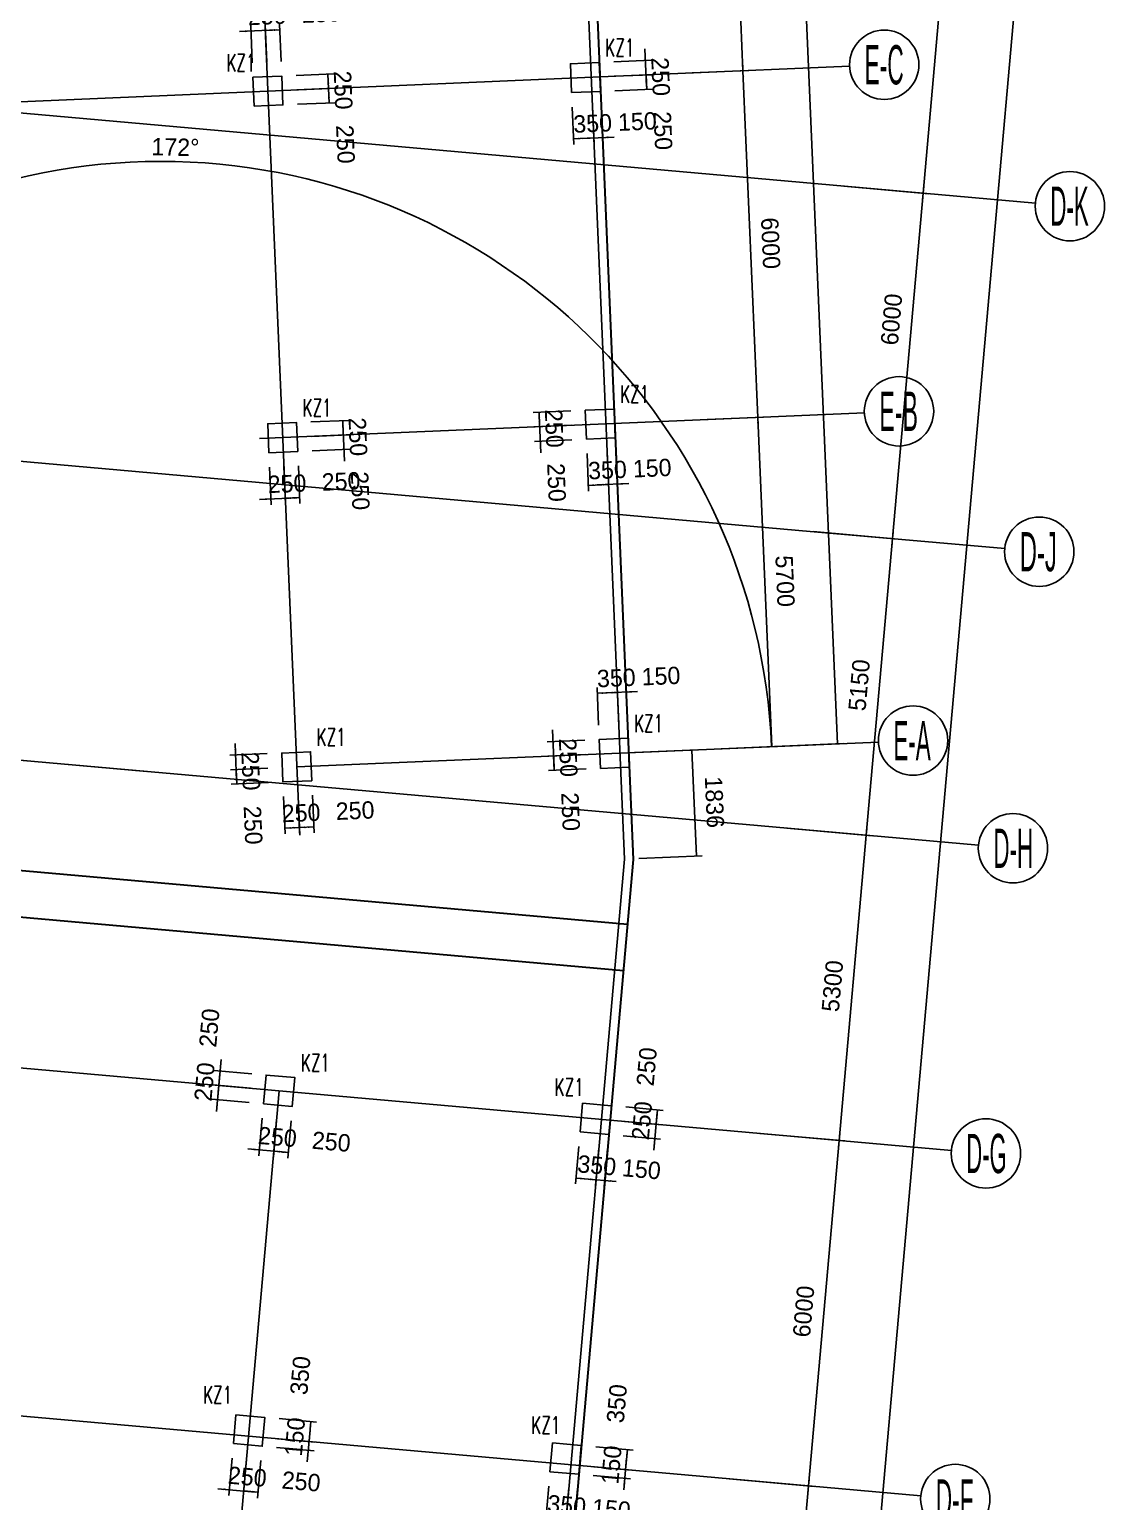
# Model space of a CAD drawing. Extents: x 19107 to 699106, y -67310 to 245688.
# Drawn here: x 652625 to 671233, y 71969 to 97433 of the extents above; entities that cross this region are included whole.
import ezdxf

# ---------------------------------------------------------------- set-up
doc = ezdxf.new("R2010")
doc.units = 0
doc.header["$LTSCALE"] = 100
doc.header["$MEASUREMENT"] = 0
for name, color, linetype in [('DIM', 3, 'Continuous'), ('DOTE', 253, 'Continuous'), ('L-AXIS', 3, 'Continuous')]:
    doc.layers.add(name, color=color, linetype=linetype)
doc.layers.add('Select Column Frame Position', color=7, linetype='Continuous', lineweight=0)
doc.styles.get("Standard").update_dxf_attribs({"font": 'standard'})
doc.styles.add('汉字', font='汉字')
doc.dimstyles.get("Standard").update_dxf_attribs({"dimtxt": 300, "dimasz": 100, "dimexe": 100, "dimexo": 250, "dimgap": 100, "dimtad": 0, "dimtoh": 1, "dimdec": 0, "dimdsep": 46, "dimcen": 0.09, "dimclrt": 7, "dimadec": 0, "dimazin": 0, "dimtfac": 1, "dimtdec": 4, "dimtofl": 0, "dimtmove": 0, "dimatfit": 3, "dimfxl": 1, "dimtolj": 1, "dimtzin": 0, "dimarcsym": 0})

# ---------------------------------------------------------------- blocks, each defined once
blk = doc.blocks.new('*D2978')
at = {"layer": 'L-AXIS', "color": 0, "linetype": 'ByBlock', "lineweight": -2}
for p, q in [((660161, 188896), (662275, 188986)), ((666609, 85077), (662175, 188982)), ((664596, 84991), (666709, 85081))]:
    blk.add_line(p, q, dxfattribs=at)
for points in [[(662175, 188982), (662196, 188883), (662162, 188881)], [(666609, 85077), (666589, 85176), (666622, 85177)]]:
    blk.add_solid(points, dxfattribs=at)
at = {"layer": 'L-AXIS', "color": 7, "linetype": 'Continuous', "lineweight": -2, "insert": (664010, 137770), "char_height": 300, "width": 1121.67, "attachment_point": 5, "rotation": 272.444, "style": '汉字'}
blk.add_mtext('104000', dxfattribs=at)
blk = doc.blocks.new('*D1981')
at = {"layer": 'L-AXIS', "color": 0, "linetype": 'ByBlock', "lineweight": -2}
for p, q in [((665266, 78337), (666739, 78207)), ((666110, 72239), (666640, 78215)), ((664736, 72361), (666209, 72230))]:
    blk.add_line(p, q, dxfattribs=at)
for points in [[(666640, 78215), (666647, 78114), (666614, 78117)], [(666110, 72239), (666102, 72340), (666135, 72337)]]:
    blk.add_solid(points, dxfattribs=at)
at = {"layer": 'L-AXIS', "color": 7, "linetype": 'Continuous', "lineweight": -2, "insert": (666026, 75258), "char_height": 300, "width": 770, "attachment_point": 5, "rotation": 84.9316, "style": '汉字'}
blk.add_mtext('6000', dxfattribs=at)
blk = doc.blocks.new('*D4970')
at = {"layer": 'L-AXIS', "color": 0, "linetype": 'ByBlock', "lineweight": -2}
for p, q in [((667205, 100201), (669967, 99956)), ((664726, 41993), (669868, 99965)), ((662063, 42229), (664825, 41984))]:
    blk.add_line(p, q, dxfattribs=at)
for points in [[(669868, 99965), (669875, 99864), (669842, 99867)], [(664726, 41993), (664718, 42094), (664751, 42091)]]:
    blk.add_solid(points, dxfattribs=at)
at = {"layer": 'L-AXIS', "color": 7, "linetype": 'Continuous', "lineweight": -2, "insert": (666948, 71010), "char_height": 300, "width": 993.33, "attachment_point": 5, "rotation": 84.9316, "style": '汉字'}
blk.add_mtext('58200', dxfattribs=at)
blk = doc.blocks.new('*D5299')
at = {"layer": 'L-AXIS', "color": 0, "linetype": 'ByBlock', "lineweight": -2}
for p, q in [((664736, 72361), (666209, 72230)), ((665633, 66860), (666110, 72239)), ((664259, 66982), (665732, 66851))]:
    blk.add_line(p, q, dxfattribs=at)
for points in [[(666110, 72239), (666117, 72138), (666084, 72141)], [(665633, 66860), (665625, 66961), (665658, 66958)]]:
    blk.add_solid(points, dxfattribs=at)
at = {"layer": 'L-AXIS', "color": 7, "linetype": 'Continuous', "lineweight": -2, "insert": (665523, 69580), "char_height": 300, "width": 785, "attachment_point": 5, "rotation": 84.9316, "style": '汉字'}
blk.add_mtext('5400', dxfattribs=at)
blk = doc.blocks.new('_AXISO')
blk.add_circle((0, 0), 0.5)
blk = doc.blocks.new('*D4563')
at = {"layer": 'L-AXIS', "color": 0, "linetype": 'ByBlock', "lineweight": -2}
for p, q in [((665734, 83617), (667208, 83486)), ((666640, 78215), (667108, 83495)), ((665266, 78337), (666739, 78207))]:
    blk.add_line(p, q, dxfattribs=at)
for points in [[(667108, 83495), (667116, 83394), (667083, 83397)], [(666640, 78215), (666632, 78316), (666665, 78314)]]:
    blk.add_solid(points, dxfattribs=at)
at = {"layer": 'L-AXIS', "color": 7, "linetype": 'Continuous', "lineweight": -2, "insert": (666525, 80886), "char_height": 300, "width": 780, "attachment_point": 5, "rotation": 84.9316, "style": '汉字'}
blk.add_mtext('5300', dxfattribs=at)
blk = doc.blocks.new('*D4457')
at = {"layer": 'L-AXIS', "color": 0, "linetype": 'ByBlock', "lineweight": -2}
blk.add_line((654656, 84599), (644273, 85520), dxfattribs=at)
blk.add_arc((654905, 84577), 10574, 2.444, 174.9316, dxfattribs=at)
for points in [[(644372, 85511), (644365, 85612), (644398, 85609)], [(665469, 85028), (665448, 85127), (665481, 85129)]]:
    blk.add_solid(points, dxfattribs=at)
at = {"layer": 'L-AXIS', "color": 7, "linetype": 'Continuous', "lineweight": -2, "insert": (655149, 95248), "char_height": 300, "width": 576.67, "attachment_point": 8, "rotation": 358.6878, "style": '汉字'}
blk.add_mtext('172%%D', dxfattribs=at)
blk = doc.blocks.new('*D2248')
at = {"layer": 'L-AXIS', "color": 0, "linetype": 'ByBlock', "lineweight": -2}
for p, q in [((664097, 96680), (665075, 96722)), ((665231, 90723), (664975, 96717)), ((664353, 90685), (665331, 90727))]:
    blk.add_line(p, q, dxfattribs=at)
for points in [[(664975, 96717), (664996, 96618), (664963, 96617)], [(665231, 90723), (665210, 90822), (665243, 90824)]]:
    blk.add_solid(points, dxfattribs=at)
at = {"layer": 'L-AXIS', "color": 7, "linetype": 'Continuous', "lineweight": -2, "insert": (665453, 93735), "char_height": 300, "width": 770, "attachment_point": 5, "rotation": 272.444, "style": '汉字'}
blk.add_mtext('6000', dxfattribs=at)
blk = doc.blocks.new('*D2568')
at = {"layer": 'L-AXIS', "color": 0, "linetype": 'ByBlock', "lineweight": -2}
for p, q in [((664353, 90685), (665331, 90727)), ((665474, 85028), (665231, 90723)), ((664596, 84991), (665574, 85032))]:
    blk.add_line(p, q, dxfattribs=at)
for points in [[(665231, 90723), (665252, 90624), (665218, 90622)], [(665474, 85028), (665453, 85127), (665486, 85129)]]:
    blk.add_solid(points, dxfattribs=at)
at = {"layer": 'L-AXIS', "color": 7, "linetype": 'Continuous', "lineweight": -2, "insert": (665702, 87890), "char_height": 300, "width": 780, "attachment_point": 5, "rotation": 272.444, "style": '汉字'}
blk.add_mtext('5700', dxfattribs=at)
blk = doc.blocks.new('*D3003')
at = {"layer": 'L-AXIS', "color": 0, "linetype": 'ByBlock', "lineweight": -2}
for p, q in [((663097, 84927), (664192, 84973)), ((664170, 83134), (664092, 84969)), ((663175, 83092), (664270, 83139))]:
    blk.add_line(p, q, dxfattribs=at)
for points in [[(664092, 84969), (664113, 84870), (664080, 84868)], [(664170, 83134), (664150, 83234), (664183, 83235)]]:
    blk.add_solid(points, dxfattribs=at)
at = {"layer": 'L-AXIS', "color": 7, "linetype": 'Continuous', "lineweight": -2, "insert": (664481, 84067), "char_height": 300, "width": 685, "attachment_point": 5, "rotation": 272.444, "style": '汉字'}
blk.add_mtext('1836', dxfattribs=at)
blk = doc.blocks.new('*D3227')
at = {"layer": 'L-AXIS', "color": 0, "linetype": 'ByBlock', "lineweight": -2}
for p, q in [((663756, 104673), (664734, 104714)), ((664975, 96717), (664634, 104710)), ((664097, 96680), (665075, 96722))]:
    blk.add_line(p, q, dxfattribs=at)
for points in [[(664634, 104710), (664655, 104611), (664621, 104610)], [(664975, 96717), (664954, 96817), (664987, 96818)]]:
    blk.add_solid(points, dxfattribs=at)
at = {"layer": 'L-AXIS', "color": 7, "linetype": 'Continuous', "lineweight": -2, "insert": (665154, 100729), "char_height": 300, "width": 780, "attachment_point": 5, "rotation": 272.444, "style": '汉字'}
blk.add_mtext('8000', dxfattribs=at)
blk = doc.blocks.new('*D939')
at = {"layer": 'L-AXIS', "color": 0, "linetype": 'ByBlock', "lineweight": -2}
for p, q in [((666719, 94723), (668193, 94592)), ((667563, 88625), (668093, 94601)), ((666189, 88746), (667663, 88616))]:
    blk.add_line(p, q, dxfattribs=at)
for points in [[(668093, 94601), (668101, 94500), (668068, 94503)], [(667563, 88625), (667555, 88726), (667588, 88723)]]:
    blk.add_solid(points, dxfattribs=at)
at = {"layer": 'L-AXIS', "color": 7, "linetype": 'Continuous', "lineweight": -2, "insert": (667547, 92418), "char_height": 300, "width": 770, "attachment_point": 5, "rotation": 84.9316, "style": '汉字'}
blk.add_mtext('6000', dxfattribs=at)
blk = doc.blocks.new('*D1274')
at = {"layer": 'L-AXIS', "color": 0, "linetype": 'ByBlock', "lineweight": -2}
for p, q in [((666189, 88746), (667663, 88616)), ((667108, 83495), (667563, 88625)), ((665734, 83617), (667208, 83486))]:
    blk.add_line(p, q, dxfattribs=at)
for points in [[(667563, 88625), (667571, 88523), (667538, 88526)], [(667108, 83495), (667100, 83596), (667133, 83593)]]:
    blk.add_solid(points, dxfattribs=at)
at = {"layer": 'L-AXIS', "color": 7, "linetype": 'Continuous', "lineweight": -2, "insert": (666987, 86091), "char_height": 300, "width": 775, "attachment_point": 5, "rotation": 84.9316, "style": '汉字'}
blk.add_mtext('5150', dxfattribs=at)
blk = doc.blocks.new('*D1600')
at = {"layer": 'L-AXIS', "color": 0, "linetype": 'ByBlock', "lineweight": -2}
for p, q in [((667205, 100201), (668678, 100071)), ((668093, 94601), (668579, 100080)), ((666719, 94723), (668193, 94592))]:
    blk.add_line(p, q, dxfattribs=at)
for points in [[(668579, 100080), (668587, 99979), (668553, 99981)], [(668093, 94601), (668085, 94702), (668118, 94699)]]:
    blk.add_solid(points, dxfattribs=at)
at = {"layer": 'L-AXIS', "color": 7, "linetype": 'Continuous', "lineweight": -2, "insert": (668040, 98027), "char_height": 300, "width": 780, "attachment_point": 5, "rotation": 84.9316, "style": '汉字'}
blk.add_mtext('5500', dxfattribs=at)
blk = doc.blocks.new('*D1334')
at = {"layer": 'DIM', "color": 0, "linetype": 'ByBlock', "lineweight": -2}
for p, q in [((661679, 85317), (661707, 84667)), ((662237, 85140), (661588, 85112)), ((662248, 84890), (661598, 84863))]:
    blk.add_line(p, q, dxfattribs=at)
for points in [[(661688, 85117), (661667, 85216), (661700, 85217)], [(661698, 84867), (661719, 84768), (661686, 84766)]]:
    blk.add_solid(points, dxfattribs=at)
at = {"layer": 'DIM', "color": 7, "linetype": 'Continuous', "lineweight": -2, "insert": (661950, 84837), "char_height": 300, "width": 566.67, "attachment_point": 5, "rotation": 272.444, "style": '汉字'}
blk.add_mtext('250', dxfattribs=at)
blk = doc.blocks.new('*D4343')
at = {"layer": 'DIM', "color": 0, "linetype": 'ByBlock', "lineweight": -2}
for p, q in [((662248, 84890), (661598, 84863)), ((661698, 84867), (661709, 84617)), ((662259, 84641), (661609, 84613))]:
    blk.add_line(p, q, dxfattribs=at)
for points in [[(661698, 84867), (661719, 84768), (661686, 84766)], [(661709, 84617), (661688, 84716), (661721, 84718)]]:
    blk.add_solid(points, dxfattribs=at)
at = {"layer": 'DIM', "color": 7, "linetype": 'Continuous', "lineweight": -2, "insert": (661990, 83902), "char_height": 300, "width": 566.67, "attachment_point": 5, "rotation": 272.444, "style": '汉字'}
blk.add_mtext('250', dxfattribs=at)
blk = doc.blocks.new('*D4664')
at = {"layer": 'DIM', "color": 0, "linetype": 'ByBlock', "lineweight": -2}
for p, q in [((662476, 85401), (662449, 86050)), ((662453, 85950), (662803, 85965)), ((662826, 85416), (662798, 86065))]:
    blk.add_line(p, q, dxfattribs=at)
for points in [[(662453, 85950), (662552, 85971), (662553, 85938)], [(662803, 85965), (662703, 85944), (662702, 85977)]]:
    blk.add_solid(points, dxfattribs=at)
at = {"layer": 'DIM', "color": 7, "linetype": 'Continuous', "lineweight": -2, "insert": (662782, 86214), "char_height": 300, "width": 566.67, "attachment_point": 5, "rotation": 2.444, "style": '汉字'}
blk.add_mtext('350', dxfattribs=at)
blk = doc.blocks.new('*D5023')
at = {"layer": 'DIM', "color": 0, "linetype": 'ByBlock', "lineweight": -2}
for p, q in [((662976, 85422), (662948, 86071)), ((662603, 85957), (663152, 85980)), ((662826, 85416), (662798, 86065))]:
    blk.add_line(p, q, dxfattribs=at)
for points in [[(662803, 85965), (662703, 85944), (662702, 85977)], [(662952, 85971), (663052, 85992), (663053, 85959)]]:
    blk.add_solid(points, dxfattribs=at)
at = {"layer": 'DIM', "color": 7, "linetype": 'Continuous', "lineweight": -2, "insert": (663556, 86247), "char_height": 300, "width": 476.67, "attachment_point": 5, "rotation": 2.444, "style": '汉字'}
blk.add_mtext('150', dxfattribs=at)
blk = doc.blocks.new('*D42')
at = {"layer": 'DIM', "color": 0, "linetype": 'ByBlock', "lineweight": -2}
for p, q in [((656184, 85082), (656212, 84433)), ((656742, 84906), (656093, 84878)), ((656753, 84656), (656103, 84628))]:
    blk.add_line(p, q, dxfattribs=at)
for points in [[(656193, 84882), (656172, 84981), (656205, 84983)], [(656203, 84632), (656224, 84533), (656191, 84532)]]:
    blk.add_solid(points, dxfattribs=at)
at = {"layer": 'DIM', "color": 7, "linetype": 'Continuous', "lineweight": -2, "insert": (656455, 84603), "char_height": 300, "width": 566.67, "attachment_point": 5, "rotation": 272.444, "style": '汉字'}
blk.add_mtext('250', dxfattribs=at)
blk = doc.blocks.new('*D3047')
at = {"layer": 'DIM', "color": 0, "linetype": 'ByBlock', "lineweight": -2}
for p, q in [((656753, 84656), (656103, 84628)), ((656203, 84632), (656214, 84383)), ((656764, 84406), (656114, 84378))]:
    blk.add_line(p, q, dxfattribs=at)
for points in [[(656203, 84632), (656224, 84533), (656191, 84532)], [(656214, 84383), (656193, 84482), (656226, 84483)]]:
    blk.add_solid(points, dxfattribs=at)
at = {"layer": 'DIM', "color": 7, "linetype": 'Continuous', "lineweight": -2, "insert": (656495, 83668), "char_height": 300, "width": 566.67, "attachment_point": 5, "rotation": 272.444, "style": '汉字'}
blk.add_mtext('250', dxfattribs=at)
blk = doc.blocks.new('*D3360')
at = {"layer": 'DIM', "color": 0, "linetype": 'ByBlock', "lineweight": -2}
for p, q in [((657024, 84167), (657052, 83518)), ((657274, 84178), (657301, 83528)), ((657047, 83617), (657297, 83628))]:
    blk.add_line(p, q, dxfattribs=at)
for points in [[(657047, 83617), (657147, 83638), (657148, 83605)], [(657297, 83628), (657198, 83607), (657197, 83641)]]:
    blk.add_solid(points, dxfattribs=at)
at = {"layer": 'DIM', "color": 7, "linetype": 'Continuous', "lineweight": -2, "insert": (657327, 83880), "char_height": 300, "width": 566.67, "attachment_point": 5, "rotation": 2.444, "style": '汉字'}
blk.add_mtext('250', dxfattribs=at)
blk = doc.blocks.new('*D3729')
at = {"layer": 'DIM', "color": 0, "linetype": 'ByBlock', "lineweight": -2}
for p, q in [((657274, 84178), (657301, 83528)), ((657524, 84188), (657551, 83539)), ((657297, 83628), (657547, 83639))]:
    blk.add_line(p, q, dxfattribs=at)
for points in [[(657297, 83628), (657396, 83649), (657398, 83616)], [(657547, 83639), (657448, 83618), (657446, 83651)]]:
    blk.add_solid(points, dxfattribs=at)
at = {"layer": 'DIM', "color": 7, "linetype": 'Continuous', "lineweight": -2, "insert": (658262, 83920), "char_height": 300, "width": 566.67, "attachment_point": 5, "rotation": 2.444, "style": '汉字'}
blk.add_mtext('250', dxfattribs=at)
blk = doc.blocks.new('*D4055')
at = {"layer": 'DIM', "color": 0, "linetype": 'ByBlock', "lineweight": -2}
for p, q in [((655942, 79616), (655885, 78968)), ((656472, 79368), (655825, 79426)), ((656450, 79119), (655803, 79177))]:
    blk.add_line(p, q, dxfattribs=at)
for points in [[(655925, 79417), (655917, 79518), (655950, 79515)], [(655902, 79168), (655910, 79067), (655877, 79070)]]:
    blk.add_solid(points, dxfattribs=at)
at = {"layer": 'DIM', "color": 7, "linetype": 'Continuous', "lineweight": -2, "insert": (655740, 80162), "char_height": 300, "width": 566.67, "attachment_point": 5, "rotation": 84.9316, "style": '汉字'}
blk.add_mtext('250', dxfattribs=at)
blk = doc.blocks.new('*D1783')
at = {"layer": 'DIM', "color": 0, "linetype": 'ByBlock', "lineweight": -2}
for p, q in [((655920, 79367), (655863, 78719)), ((656450, 79119), (655803, 79177)), ((656428, 78870), (655781, 78928))]:
    blk.add_line(p, q, dxfattribs=at)
for points in [[(655902, 79168), (655895, 79269), (655928, 79266)], [(655880, 78919), (655888, 78818), (655855, 78821)]]:
    blk.add_solid(points, dxfattribs=at)
at = {"layer": 'DIM', "color": 7, "linetype": 'Continuous', "lineweight": -2, "insert": (655657, 79230), "char_height": 300, "width": 566.67, "attachment_point": 5, "rotation": 84.9316, "style": '汉字'}
blk.add_mtext('250', dxfattribs=at)
blk = doc.blocks.new('*D2101')
at = {"layer": 'DIM', "color": 0, "linetype": 'ByBlock', "lineweight": -2}
for p, q in [((656655, 78599), (656598, 77952)), ((656904, 78577), (656847, 77929)), ((656407, 78069), (657055, 78011))]:
    blk.add_line(p, q, dxfattribs=at)
for points in [[(656607, 78051), (656505, 78043), (656508, 78077)], [(656856, 78029), (656957, 78037), (656954, 78004)]]:
    blk.add_solid(points, dxfattribs=at)
at = {"layer": 'DIM', "color": 7, "linetype": 'Continuous', "lineweight": -2, "insert": (656918, 78275), "char_height": 300, "width": 566.67, "attachment_point": 5, "rotation": 354.9316, "style": '汉字'}
blk.add_mtext('250', dxfattribs=at)
blk = doc.blocks.new('*D2125')
at = {"layer": 'DIM', "color": 0, "linetype": 'ByBlock', "lineweight": -2}
for p, q in [((656904, 78577), (656847, 77929)), ((657153, 78555), (657096, 77907)), ((656856, 78029), (657105, 78007))]:
    blk.add_line(p, q, dxfattribs=at)
for points in [[(656856, 78029), (656957, 78037), (656954, 78004)], [(657105, 78007), (657004, 77999), (657006, 78032)]]:
    blk.add_solid(points, dxfattribs=at)
at = {"layer": 'DIM', "color": 7, "linetype": 'Continuous', "lineweight": -2, "insert": (657850, 78192), "char_height": 300, "width": 566.67, "attachment_point": 5, "rotation": 354.9316, "style": '汉字'}
blk.add_mtext('250', dxfattribs=at)
blk = doc.blocks.new('*D3391')
at = {"layer": 'DIM', "color": 0, "linetype": 'ByBlock', "lineweight": -2}
for p, q in [((662020, 96091), (662048, 95441)), ((662370, 96106), (662397, 95456)), ((662044, 95541), (662393, 95556))]:
    blk.add_line(p, q, dxfattribs=at)
for points in [[(662044, 95541), (662143, 95562), (662144, 95529)], [(662393, 95556), (662294, 95535), (662293, 95569)]]:
    blk.add_solid(points, dxfattribs=at)
at = {"layer": 'DIM', "color": 7, "linetype": 'Continuous', "lineweight": -2, "insert": (662373, 95806), "char_height": 300, "width": 566.67, "attachment_point": 5, "rotation": 2.444, "style": '汉字'}
blk.add_mtext('350', dxfattribs=at)
blk = doc.blocks.new('*D3717')
at = {"layer": 'DIM', "color": 0, "linetype": 'ByBlock', "lineweight": -2}
for p, q in [((662370, 96106), (662397, 95456)), ((662520, 96112), (662547, 95463)), ((662193, 95548), (662743, 95571))]:
    blk.add_line(p, q, dxfattribs=at)
for points in [[(662393, 95556), (662294, 95535), (662293, 95569)], [(662543, 95563), (662642, 95584), (662644, 95550)]]:
    blk.add_solid(points, dxfattribs=at)
at = {"layer": 'DIM', "color": 7, "linetype": 'Continuous', "lineweight": -2, "insert": (663147, 95839), "char_height": 300, "width": 476.67, "attachment_point": 5, "rotation": 2.444, "style": '汉字'}
blk.add_mtext('150', dxfattribs=at)
blk = doc.blocks.new('*D4078')
at = {"layer": 'DIM', "color": 0, "linetype": 'ByBlock', "lineweight": -2}
for p, q in [((662748, 96622), (663397, 96650)), ((663308, 96396), (663298, 96646)), ((662759, 96373), (663408, 96400))]:
    blk.add_line(p, q, dxfattribs=at)
for points in [[(663298, 96646), (663318, 96547), (663285, 96545)], [(663308, 96396), (663287, 96495), (663321, 96497)]]:
    blk.add_solid(points, dxfattribs=at)
at = {"layer": 'DIM', "color": 7, "linetype": 'Continuous', "lineweight": -2, "insert": (663589, 95681), "char_height": 300, "width": 566.67, "attachment_point": 5, "rotation": 272.444, "style": '汉字'}
blk.add_mtext('250', dxfattribs=at)
blk = doc.blocks.new('*D4406')
at = {"layer": 'DIM', "color": 0, "linetype": 'ByBlock', "lineweight": -2}
for p, q in [((663306, 96446), (663278, 97095)), ((662737, 96872), (663387, 96900)), ((662748, 96622), (663397, 96650))]:
    blk.add_line(p, q, dxfattribs=at)
for points in [[(663287, 96896), (663266, 96995), (663299, 96996)], [(663298, 96646), (663318, 96547), (663285, 96545)]]:
    blk.add_solid(points, dxfattribs=at)
at = {"layer": 'DIM', "color": 7, "linetype": 'Continuous', "lineweight": -2, "insert": (663549, 96616), "char_height": 300, "width": 566.67, "attachment_point": 5, "rotation": 272.444, "style": '汉字'}
blk.add_mtext('250', dxfattribs=at)
blk = doc.blocks.new('*D2123')
at = {"layer": 'DIM', "color": 0, "linetype": 'ByBlock', "lineweight": -2}
for p, q in [((656259, 97396), (656909, 97424)), ((656482, 96855), (656455, 97505)), ((656732, 96866), (656704, 97516))]:
    blk.add_line(p, q, dxfattribs=at)
for points in [[(656459, 97405), (656360, 97384), (656358, 97417)], [(656709, 97416), (656808, 97436), (656809, 97403)]]:
    blk.add_solid(points, dxfattribs=at)
at = {"layer": 'DIM', "color": 7, "linetype": 'Continuous', "lineweight": -2, "insert": (656738, 97667), "char_height": 300, "width": 566.67, "attachment_point": 5, "rotation": 2.444, "style": '汉字'}
blk.add_mtext('250', dxfattribs=at)
blk = doc.blocks.new('*D2439')
at = {"layer": 'DIM', "color": 0, "linetype": 'ByBlock', "lineweight": -2}
for p, q in [((656982, 96877), (656954, 97526)), ((656732, 96866), (656704, 97516)), ((656709, 97416), (656958, 97426))]:
    blk.add_line(p, q, dxfattribs=at)
for points in [[(656709, 97416), (656808, 97436), (656809, 97403)], [(656958, 97426), (656859, 97405), (656858, 97439)]]:
    blk.add_solid(points, dxfattribs=at)
at = {"layer": 'DIM', "color": 7, "linetype": 'Continuous', "lineweight": -2, "insert": (657674, 97707), "char_height": 300, "width": 566.67, "attachment_point": 5, "rotation": 2.444, "style": '汉字'}
blk.add_mtext('250', dxfattribs=at)
blk = doc.blocks.new('*D2792')
at = {"layer": 'DIM', "color": 0, "linetype": 'ByBlock', "lineweight": -2}
for p, q in [((657253, 96388), (657902, 96416)), ((657813, 96162), (657803, 96411)), ((657264, 96138), (657913, 96166))]:
    blk.add_line(p, q, dxfattribs=at)
for points in [[(657803, 96411), (657823, 96312), (657790, 96311)], [(657813, 96162), (657792, 96261), (657826, 96262)]]:
    blk.add_solid(points, dxfattribs=at)
at = {"layer": 'DIM', "color": 7, "linetype": 'Continuous', "lineweight": -2, "insert": (658094, 95446), "char_height": 300, "width": 566.67, "attachment_point": 5, "rotation": 272.444, "style": '汉字'}
blk.add_mtext('250', dxfattribs=at)
blk = doc.blocks.new('*D3103')
at = {"layer": 'DIM', "color": 0, "linetype": 'ByBlock', "lineweight": -2}
for p, q in [((657242, 96638), (657892, 96665)), ((657803, 96411), (657792, 96661)), ((657253, 96388), (657902, 96416))]:
    blk.add_line(p, q, dxfattribs=at)
for points in [[(657792, 96661), (657813, 96562), (657780, 96560)], [(657803, 96411), (657782, 96511), (657815, 96512)]]:
    blk.add_solid(points, dxfattribs=at)
at = {"layer": 'DIM', "color": 7, "linetype": 'Continuous', "lineweight": -2, "insert": (658054, 96382), "char_height": 300, "width": 566.67, "attachment_point": 5, "rotation": 272.444, "style": '汉字'}
blk.add_mtext('250', dxfattribs=at)
blk = doc.blocks.new('*D836')
at = {"layer": 'DIM', "color": 0, "linetype": 'ByBlock', "lineweight": -2}
for p, q in [((661994, 90835), (661345, 90807)), ((661445, 90812), (661455, 90562)), ((662005, 90585), (661355, 90558))]:
    blk.add_line(p, q, dxfattribs=at)
for points in [[(661445, 90812), (661466, 90712), (661432, 90711)], [(661455, 90562), (661434, 90661), (661468, 90662)]]:
    blk.add_solid(points, dxfattribs=at)
at = {"layer": 'DIM', "color": 7, "linetype": 'Continuous', "lineweight": -2, "insert": (661707, 90532), "char_height": 300, "width": 566.67, "attachment_point": 5, "rotation": 272.444, "style": '汉字'}
blk.add_mtext('250', dxfattribs=at)
blk = doc.blocks.new('*D1163')
at = {"layer": 'DIM', "color": 0, "linetype": 'ByBlock', "lineweight": -2}
for p, q in [((661447, 90762), (661474, 90112)), ((662005, 90585), (661355, 90558)), ((662015, 90335), (661366, 90308))]:
    blk.add_line(p, q, dxfattribs=at)
for points in [[(661455, 90562), (661434, 90661), (661468, 90662)], [(661466, 90312), (661487, 90213), (661454, 90211)]]:
    blk.add_solid(points, dxfattribs=at)
at = {"layer": 'DIM', "color": 7, "linetype": 'Continuous', "lineweight": -2, "insert": (661747, 89597), "char_height": 300, "width": 566.67, "attachment_point": 5, "rotation": 272.444, "style": '汉字'}
blk.add_mtext('250', dxfattribs=at)
blk = doc.blocks.new('*D1531')
at = {"layer": 'DIM', "color": 0, "linetype": 'ByBlock', "lineweight": -2}
for p, q in [((662276, 90096), (662304, 89447)), ((662626, 90111), (662653, 89462)), ((662299, 89547), (662649, 89562))]:
    blk.add_line(p, q, dxfattribs=at)
for points in [[(662299, 89547), (662399, 89568), (662400, 89534)], [(662649, 89562), (662550, 89541), (662548, 89574)]]:
    blk.add_solid(points, dxfattribs=at)
at = {"layer": 'DIM', "color": 7, "linetype": 'Continuous', "lineweight": -2, "insert": (662629, 89811), "char_height": 300, "width": 566.67, "attachment_point": 5, "rotation": 2.444, "style": '汉字'}
blk.add_mtext('350', dxfattribs=at)
blk = doc.blocks.new('*D1840')
at = {"layer": 'DIM', "color": 0, "linetype": 'ByBlock', "lineweight": -2}
for p, q in [((662626, 90111), (662653, 89462)), ((662775, 90118), (662803, 89468)), ((662449, 89553), (662999, 89577))]:
    blk.add_line(p, q, dxfattribs=at)
for points in [[(662649, 89562), (662550, 89541), (662548, 89574)], [(662799, 89568), (662898, 89589), (662900, 89556)]]:
    blk.add_solid(points, dxfattribs=at)
at = {"layer": 'DIM', "color": 7, "linetype": 'Continuous', "lineweight": -2, "insert": (663403, 89844), "char_height": 300, "width": 476.67, "attachment_point": 5, "rotation": 2.444, "style": '汉字'}
blk.add_mtext('150', dxfattribs=at)
blk = doc.blocks.new('*D4871')
at = {"layer": 'DIM', "color": 0, "linetype": 'ByBlock', "lineweight": -2}
for p, q in [((656781, 89862), (656809, 89212)), ((657031, 89872), (657058, 89223)), ((656605, 89304), (657254, 89331))]:
    blk.add_line(p, q, dxfattribs=at)
for points in [[(656804, 89312), (656705, 89291), (656704, 89325)], [(657054, 89323), (657153, 89344), (657155, 89311)]]:
    blk.add_solid(points, dxfattribs=at)
at = {"layer": 'DIM', "color": 7, "linetype": 'Continuous', "lineweight": -2, "insert": (657084, 89574), "char_height": 300, "width": 566.67, "attachment_point": 5, "rotation": 2.444, "style": '汉字'}
blk.add_mtext('250', dxfattribs=at)
blk = doc.blocks.new('*D5193')
at = {"layer": 'DIM', "color": 0, "linetype": 'ByBlock', "lineweight": -2}
for p, q in [((657031, 89872), (657058, 89223)), ((657280, 89883), (657308, 89234)), ((657054, 89323), (657304, 89334))]:
    blk.add_line(p, q, dxfattribs=at)
for points in [[(657054, 89323), (657153, 89344), (657155, 89311)], [(657304, 89334), (657205, 89313), (657203, 89346)]]:
    blk.add_solid(points, dxfattribs=at)
at = {"layer": 'DIM', "color": 7, "linetype": 'Continuous', "lineweight": -2, "insert": (658019, 89614), "char_height": 300, "width": 566.67, "attachment_point": 5, "rotation": 2.444, "style": '汉字'}
blk.add_mtext('250', dxfattribs=at)
blk = doc.blocks.new('*D248')
at = {"layer": 'DIM', "color": 0, "linetype": 'ByBlock', "lineweight": -2}
for p, q in [((657509, 90393), (658158, 90421)), ((658078, 89967), (658050, 90617)), ((657520, 90144), (658169, 90171))]:
    blk.add_line(p, q, dxfattribs=at)
for points in [[(658058, 90417), (658038, 90516), (658071, 90517)], [(658069, 90167), (658090, 90068), (658057, 90066)]]:
    blk.add_solid(points, dxfattribs=at)
at = {"layer": 'DIM', "color": 7, "linetype": 'Continuous', "lineweight": -2, "insert": (658350, 89452), "char_height": 300, "width": 566.67, "attachment_point": 5, "rotation": 272.444, "style": '汉字'}
blk.add_mtext('250', dxfattribs=at)
blk = doc.blocks.new('*D564')
at = {"layer": 'DIM', "color": 0, "linetype": 'ByBlock', "lineweight": -2}
for p, q in [((657498, 90643), (658148, 90671)), ((658058, 90417), (658048, 90667)), ((657509, 90393), (658158, 90421))]:
    blk.add_line(p, q, dxfattribs=at)
for points in [[(658048, 90667), (658069, 90567), (658035, 90566)], [(658058, 90417), (658038, 90516), (658071, 90517)]]:
    blk.add_solid(points, dxfattribs=at)
at = {"layer": 'DIM', "color": 7, "linetype": 'Continuous', "lineweight": -2, "insert": (658310, 90387), "char_height": 300, "width": 566.67, "attachment_point": 5, "rotation": 272.444, "style": '汉字'}
blk.add_mtext('250', dxfattribs=at)
blk = doc.blocks.new('*D594')
at = {"layer": 'DIM', "color": 0, "linetype": 'ByBlock', "lineweight": -2}
for p, q in [((662134, 78113), (662076, 77466)), ((662482, 78082), (662425, 77435)), ((662085, 77565), (662434, 77534))]:
    blk.add_line(p, q, dxfattribs=at)
for points in [[(662085, 77565), (662186, 77573), (662183, 77540)], [(662434, 77534), (662333, 77527), (662336, 77560)]]:
    blk.add_solid(points, dxfattribs=at)
at = {"layer": 'DIM', "color": 7, "linetype": 'Continuous', "lineweight": -2, "insert": (662446, 77784), "char_height": 300, "width": 566.67, "attachment_point": 5, "rotation": 354.9316, "style": '汉字'}
blk.add_mtext('350', dxfattribs=at)
blk = doc.blocks.new('*D954')
at = {"layer": 'DIM', "color": 0, "linetype": 'ByBlock', "lineweight": -2}
for p, q in [((662482, 78082), (662425, 77435)), ((662632, 78069), (662574, 77421)), ((662234, 77552), (662782, 77503))]:
    blk.add_line(p, q, dxfattribs=at)
for points in [[(662434, 77534), (662333, 77527), (662336, 77560)], [(662583, 77521), (662684, 77529), (662681, 77496)]]:
    blk.add_solid(points, dxfattribs=at)
at = {"layer": 'DIM', "color": 7, "linetype": 'Continuous', "lineweight": -2, "insert": (663218, 77716), "char_height": 300, "width": 476.67, "attachment_point": 5, "rotation": 354.9316, "style": '汉字'}
blk.add_mtext('150', dxfattribs=at)
blk = doc.blocks.new('*D1281')
at = {"layer": 'DIM', "color": 0, "linetype": 'ByBlock', "lineweight": -2}
for p, q in [((663433, 78048), (663490, 78696)), ((662925, 78545), (663572, 78487)), ((662903, 78296), (663550, 78238))]:
    blk.add_line(p, q, dxfattribs=at)
for points in [[(663473, 78496), (663465, 78597), (663498, 78594)], [(663451, 78247), (663458, 78146), (663425, 78149)]]:
    blk.add_solid(points, dxfattribs=at)
at = {"layer": 'DIM', "color": 7, "linetype": 'Continuous', "lineweight": -2, "insert": (663227, 78558), "char_height": 300, "width": 566.67, "attachment_point": 5, "rotation": 84.9316, "style": '汉字'}
blk.add_mtext('250', dxfattribs=at)
blk = doc.blocks.new('*D4291')
at = {"layer": 'DIM', "color": 0, "linetype": 'ByBlock', "lineweight": -2}
for p, q in [((662947, 78794), (663594, 78736)), ((663473, 78496), (663495, 78745)), ((662925, 78545), (663572, 78487))]:
    blk.add_line(p, q, dxfattribs=at)
for points in [[(663495, 78745), (663503, 78644), (663469, 78647)], [(663473, 78496), (663465, 78597), (663498, 78594)]]:
    blk.add_solid(points, dxfattribs=at)
at = {"layer": 'DIM', "color": 7, "linetype": 'Continuous', "lineweight": -2, "insert": (663310, 79491), "char_height": 300, "width": 566.67, "attachment_point": 5, "rotation": 84.9316, "style": '汉字'}
blk.add_mtext('250', dxfattribs=at)
blk = doc.blocks.new('*D192')
at = {"layer": 'DIM', "color": 0, "linetype": 'ByBlock', "lineweight": -2}
for p, q in [((661612, 72236), (661555, 71589)), ((661961, 72205), (661904, 71558)), ((661564, 71688), (661912, 71657))]:
    blk.add_line(p, q, dxfattribs=at)
for points in [[(661564, 71688), (661665, 71696), (661662, 71663)], [(661912, 71657), (661811, 71650), (661814, 71683)]]:
    blk.add_solid(points, dxfattribs=at)
at = {"layer": 'DIM', "color": 7, "linetype": 'Continuous', "lineweight": -2, "insert": (661925, 71907), "char_height": 300, "width": 566.67, "attachment_point": 5, "rotation": 354.9316, "style": '汉字'}
blk.add_mtext('350', dxfattribs=at)
blk = doc.blocks.new('*D554')
at = {"layer": 'DIM', "color": 0, "linetype": 'ByBlock', "lineweight": -2}
for p, q in [((661961, 72205), (661904, 71558)), ((662110, 72192), (662053, 71545)), ((661713, 71675), (662261, 71626))]:
    blk.add_line(p, q, dxfattribs=at)
for points in [[(661912, 71657), (661811, 71650), (661814, 71683)], [(662062, 71644), (662163, 71652), (662160, 71619)]]:
    blk.add_solid(points, dxfattribs=at)
at = {"layer": 'DIM', "color": 7, "linetype": 'Continuous', "lineweight": -2, "insert": (662697, 71839), "char_height": 300, "width": 476.67, "attachment_point": 5, "rotation": 354.9316, "style": '汉字'}
blk.add_mtext('150', dxfattribs=at)
blk = doc.blocks.new('*D878')
at = {"layer": 'DIM', "color": 0, "linetype": 'ByBlock', "lineweight": -2}
for p, q in [((662912, 72171), (662960, 72719)), ((662382, 72419), (663029, 72362)), ((662395, 72568), (663042, 72511))]:
    blk.add_line(p, q, dxfattribs=at)
for points in [[(662943, 72520), (662935, 72621), (662968, 72618)], [(662929, 72370), (662937, 72269), (662904, 72272)]]:
    blk.add_solid(points, dxfattribs=at)
at = {"layer": 'DIM', "color": 7, "linetype": 'Continuous', "lineweight": -2, "insert": (662699, 72603), "char_height": 300, "width": 476.67, "attachment_point": 5, "rotation": 84.9316, "style": '汉字'}
blk.add_mtext('150', dxfattribs=at)
blk = doc.blocks.new('*D1237')
at = {"layer": 'DIM', "color": 0, "linetype": 'ByBlock', "lineweight": -2}
for p, q in [((662426, 72917), (663073, 72860)), ((662943, 72520), (662974, 72868)), ((662395, 72568), (663042, 72511))]:
    blk.add_line(p, q, dxfattribs=at)
for points in [[(662974, 72868), (662981, 72767), (662948, 72770)], [(662943, 72520), (662935, 72621), (662968, 72618)]]:
    blk.add_solid(points, dxfattribs=at)
at = {"layer": 'DIM', "color": 7, "linetype": 'Continuous', "lineweight": -2, "insert": (662793, 73664), "char_height": 300, "width": 566.67, "attachment_point": 5, "rotation": 84.9316, "style": '汉字'}
blk.add_mtext('350', dxfattribs=at)
blk = doc.blocks.new('*D4205')
at = {"layer": 'DIM', "color": 0, "linetype": 'ByBlock', "lineweight": -2}
for p, q in [((656134, 72722), (656076, 72075)), ((656383, 72700), (656326, 72053)), ((655886, 72192), (656534, 72134))]:
    blk.add_line(p, q, dxfattribs=at)
for points in [[(656085, 72174), (655984, 72166), (655987, 72200)], [(656334, 72152), (656435, 72160), (656432, 72127)]]:
    blk.add_solid(points, dxfattribs=at)
at = {"layer": 'DIM', "color": 7, "linetype": 'Continuous', "lineweight": -2, "insert": (656397, 72398), "char_height": 300, "width": 566.67, "attachment_point": 5, "rotation": 354.9316, "style": '汉字'}
blk.add_mtext('250', dxfattribs=at)
blk = doc.blocks.new('*D4573')
at = {"layer": 'DIM', "color": 0, "linetype": 'ByBlock', "lineweight": -2}
for p, q in [((656383, 72700), (656326, 72053)), ((656632, 72678), (656575, 72030)), ((656334, 72152), (656583, 72130))]:
    blk.add_line(p, q, dxfattribs=at)
for points in [[(656334, 72152), (656435, 72160), (656432, 72127)], [(656583, 72130), (656482, 72122), (656485, 72155)]]:
    blk.add_solid(points, dxfattribs=at)
at = {"layer": 'DIM', "color": 7, "linetype": 'Continuous', "lineweight": -2, "insert": (657329, 72315), "char_height": 300, "width": 566.67, "attachment_point": 5, "rotation": 354.9316, "style": '汉字'}
blk.add_mtext('250', dxfattribs=at)
blk = doc.blocks.new('*D4903')
at = {"layer": 'DIM', "color": 0, "linetype": 'ByBlock', "lineweight": -2}
for p, q in [((657433, 72657), (657482, 73205)), ((656903, 72905), (657551, 72847)), ((656916, 73054), (657564, 72997))]:
    blk.add_line(p, q, dxfattribs=at)
for points in [[(657464, 73006), (657456, 73107), (657490, 73104)], [(657451, 72856), (657459, 72755), (657425, 72758)]]:
    blk.add_solid(points, dxfattribs=at)
at = {"layer": 'DIM', "color": 7, "linetype": 'Continuous', "lineweight": -2, "insert": (657221, 73089), "char_height": 300, "width": 476.67, "attachment_point": 5, "rotation": 84.9316, "style": '汉字'}
blk.add_mtext('150', dxfattribs=at)
blk = doc.blocks.new('*D5261')
at = {"layer": 'DIM', "color": 0, "linetype": 'ByBlock', "lineweight": -2}
for p, q in [((656947, 73403), (657595, 73345)), ((657464, 73006), (657495, 73354)), ((656916, 73054), (657564, 72997))]:
    blk.add_line(p, q, dxfattribs=at)
for points in [[(657495, 73354), (657503, 73253), (657470, 73256)], [(657464, 73006), (657456, 73107), (657490, 73104)]]:
    blk.add_solid(points, dxfattribs=at)
at = {"layer": 'DIM', "color": 7, "linetype": 'Continuous', "lineweight": -2, "insert": (657315, 74150), "char_height": 300, "width": 566.67, "attachment_point": 5, "rotation": 84.9316, "style": '汉字'}
blk.add_mtext('350', dxfattribs=at)
blk = doc.blocks.new('后浇带现场')
at = {"color": 6, "lineweight": 30}
for points in [[(821257, 720830), (821257, 688843), (805860, 662656), (825600, 651049), (814026, 631365), (812236, 611185), (845904, 608199)], [(822057, 720830), (822057, 688625), (806955, 662940), (826695, 651333), (814807, 631115), (813104, 611911), (845975, 608996)]]:
    blk.add_lwpolyline(points, dxfattribs=at)

msp = doc.modelspace()

# ---------------------------------------------------------------- linework, layer by layer
at = {"color": 6, "lineweight": 30}
msp.add_lwpolyline([(476181.3, 232428.8), (494258.1, 233154.4), (494258.1, 231537.9), (540808.1, 231537.9), (540808.1, 232387.9), (590208.1, 232387.9), (590208.1, 232187.9), (593108.1, 232187.9), (593108.1, 230737.9), (608058.1, 230737.9), (608058.1, 231687.9), (648158.1, 231687.9), (648158.1, 230737.9), (657058.1, 230737.9), (657158.1, 196187.9), (658248.2, 196187.9), (663075.9, 83077.9), (659946, 47787.8), (654318.1, 48286.9), (653832.2, 42808.4), (496133.5, 56794.9), (482757.4, 68610.1), (476181.3, 232428.8)], dxfattribs=at)
at = {"layer": 'DOTE'}
for p, q in [((662925.6, 83081.3), (658102.3, 196087.9)), ((657302.9, 83495.4), (652697.2, 191403.4)), ((666469.9, 94745), (595896.9, 101004.2)), ((663847, 96669.3), (650759, 96110.7)), ((665939.9, 88768.5), (595366.9, 95027.7)), ((656608.8, 90354.9), (664102.9, 90674.8)), ((665484.9, 83638.6), (587740.1, 90533.9)), ((665016.7, 78359.4), (587271.8, 85254.6)), ((664346, 84980), (657252.4, 84677.2)), ((662925.6, 83081.3), (659029.6, 39153.6)), ((586343.3, 79313.4), (664486.6, 72382.8)), ((656948.3, 79075), (653451.5, 39648.3))]:
    msp.add_line(p, q, dxfattribs=at)
at = {"layer": 'L-AXIS'}
for p, q in [((663847, 96669.3), (666819.8, 96796.2)), ((670035.3, 94428.8), (666469.9, 94745)), ((664102.9, 90674.8), (667075.6, 90801.6)), ((669505.3, 88452.3), (665939.9, 88768.5)), ((664346, 84980), (667318.7, 85106.8)), ((669050.3, 83322.4), (665484.9, 83638.6)), ((668582.1, 78043.2), (665016.7, 78359.4)), ((668052, 72066.6), (664486.6, 72382.8))]:
    msp.add_line(p, q, dxfattribs=at)
at = {"layer": 'Select Column Frame Position', "color": 7, "linetype": 'Continuous', "lineweight": -3}
for points in [[(662009.4, 96340.6), (662508.9, 96362), (662487.6, 96861.5), (661988.1, 96840.2), (662009.4, 96340.6)], [(656514.4, 96106.1), (657013.9, 96127.4), (656992.6, 96627), (656493.1, 96605.7), (656514.4, 96106.1)], [(662265.2, 90346.1), (662764.8, 90367.4), (662743.5, 90867), (662243.9, 90845.7), (662265.2, 90346.1)], [(656770.2, 90111.6), (657269.8, 90132.9), (657248.5, 90632.4), (656748.9, 90611.1), (656770.2, 90111.6)], [(662508.3, 84651.3), (663007.9, 84672.6), (662986.5, 85172.2), (662487, 85150.8), (662508.3, 84651.3)], [(657013.3, 84416.8), (657512.9, 84438.1), (657491.5, 84937.6), (656992, 84916.3), (657013.3, 84416.8)], [(656677.2, 78848), (657175.3, 78803.8), (657219.4, 79301.9), (656721.4, 79346.1), (656677.2, 78848)], [(662155.7, 78362.1), (662653.8, 78318), (662697.9, 78816), (662199.9, 78860.2), (662155.7, 78362.1)], [(656156, 72971.1), (656654, 72926.9), (656698.2, 73425), (656200.2, 73469.1), (656156, 72971.1)], [(661634.5, 72485.2), (662132.5, 72441), (662176.7, 72939.1), (661678.7, 72983.2), (661634.5, 72485.2)]]:
    msp.add_lwpolyline(points, dxfattribs=at)

# ---------------------------------------------------------------- block references
at = {"color": 3, "lineweight": 30}
msp.add_blockref('后浇带现场', (-182998.7, -527042.1), dxfattribs=at)
at = {"layer": 'L-AXIS'}
ref = msp.add_blockref('_AXISO', (667419.2, 96821.8), dxfattribs=dict(at, xscale=1199.999999999997, yscale=1200, rotation=359.999645787379))
ref.add_attrib('A', 'E-C', (667079.8, 96482.4), dxfattribs={"height": 678.82, "style": '汉字', "width": 0.433333})
ref = msp.add_blockref('_AXISO', (670633, 94375.8), dxfattribs=dict(at, xscale=1199.999999999997, yscale=1200, rotation=359.999645787379))
ref.add_attrib('A', 'D-K', (670293.6, 94036.4), dxfattribs={"height": 678.82, "style": '汉字', "width": 0.42623})
ref = msp.add_blockref('_AXISO', (667675.1, 90827.2), dxfattribs=dict(at, xscale=1199.999999999997, yscale=1200, rotation=359.999645787379))
ref.add_attrib('A', 'E-B', (667335.7, 90487.8), dxfattribs={"height": 678.82, "style": '汉字', "width": 0.440678})
ref = msp.add_blockref('_AXISO', (670102.9, 88399.3), dxfattribs=dict(at, xscale=1199.999999999997, yscale=1200, rotation=359.999645787379))
ref.add_attrib('A', 'D-J', (669763.5, 88059.9), dxfattribs={"height": 678.82, "style": '汉字', "width": 0.45614})
ref = msp.add_blockref('_AXISO', (667918.1, 85132.4), dxfattribs=dict(at, xscale=1199.999999999997, yscale=1200, rotation=359.999645787379))
ref.add_attrib('A', 'E-A', (667578.7, 84793), dxfattribs={"height": 678.82, "style": '汉字', "width": 0.42623})
ref = msp.add_blockref('_AXISO', (669647.9, 83269.4), dxfattribs=dict(at, xscale=1199.999999999997, yscale=1200, rotation=359.999645787379))
ref.add_attrib('A', 'D-H', (669308.5, 82930), dxfattribs={"height": 678.82, "style": '汉字', "width": 0.42623})
ref = msp.add_blockref('_AXISO', (669179.7, 77990.1), dxfattribs=dict(at, xscale=1199.999999999997, yscale=1200, rotation=359.999645787379))
ref.add_attrib('A', 'D-G', (668840.3, 77650.7), dxfattribs={"height": 678.82, "style": '汉字', "width": 0.419355})
ref = msp.add_blockref('_AXISO', (668649.6, 72013.6), dxfattribs=dict(at, xscale=1199.999999999997, yscale=1200, rotation=359.999645787379))
ref.add_attrib('A', 'D-F', (668310.2, 71674.2), dxfattribs={"height": 678.82, "style": '汉字', "width": 0.433333})

# ---------------------------------------------------------------- texts
at = {"color": 200, "linetype": 'Continuous', "lineweight": -3, "width": 0.7}
for p in [(662593.7, 96967.6), (656036, 96705.1), (662849.5, 90973), (657354.5, 90738.5), (663092.6, 85278.2), (657597.6, 85043.7), (657325.5, 79408), (661717, 78985.3), (655632.7, 73664.1), (661312.4, 73140.2)]:
    msp.add_text('KZ1', height=300, dxfattribs=at).set_placement(p)

# ---------------------------------------------------------------- dimensions: what is measured, and where the dimension line sits
at = {"layer": 'DIM', "color": 200}
for p1, p2, distance, picture, middle in [((656493.1, 96605.7), (656742.8, 96616.3), 800, '*D2123', (656230.4, 97645.4)), ((656742.8, 96616.3), (656992.6, 96627), 800, '*D2439', (657165.7, 97685.3)), ((662498.3, 96611.7), (662487.6, 96861.5), -800, '*D4406', (663527.4, 97124.2)), ((657003.3, 96377.2), (656992.6, 96627), -800, '*D3103', (658032.4, 96889.6)), ((662508.9, 96362), (662498.3, 96611.7), -800, '*D4078', (663567.3, 96188.9)), ((657013.9, 96127.4), (657003.3, 96377.2), -800, '*D2792', (658072.3, 95954.3)), ((662009.4, 96340.6), (662359.1, 96355.6), -800, '*D3391', (661815, 95781.8)), ((662359.1, 96355.6), (662508.9, 96362), -800, '*D3717', (662734.1, 95821.1)), ((662243.9, 90845.7), (662254.6, 90595.9), -800, '*D836', (661685.1, 91040.1)), ((657259.1, 90382.7), (657248.5, 90632.4), -800, '*D564', (658288.2, 90895.1)), ((662254.6, 90595.9), (662265.2, 90346.1), -800, '*D1163', (661725, 90104.8)), ((657269.8, 90132.9), (657259.1, 90382.7), -800, '*D248', (658328.1, 89959.8)), ((662265.2, 90346.1), (662614.9, 90361), -800, '*D1531', (662070.8, 89787.3)), ((662614.9, 90361), (662764.8, 90367.4), -800, '*D1840', (662990, 89826.5)), ((656770.2, 90111.6), (657020, 90122.2), -800, '*D4871', (656575.8, 89552.8)), ((657020, 90122.2), (657269.8, 90132.9), -800, '*D5193', (657511.1, 89592.7)), ((662487, 85150.8), (662836.7, 85165.8), 800, '*D4664', (662224.3, 86190.6)), ((662836.7, 85165.8), (662986.5, 85172.2), 800, '*D5023', (663143.5, 86229.8)), ((662487, 85150.8), (662497.6, 84901.1), -800, '*D1334', (661928.2, 85345.3)), ((656992, 84916.3), (657002.6, 84666.5), -800, '*D42', (656433.2, 85110.7)), ((662497.6, 84901.1), (662508.3, 84651.3), -800, '*D4343', (661968.1, 84410)), ((657002.6, 84666.5), (657013.3, 84416.8), -800, '*D3047', (656473.1, 84175.4)), ((657013.3, 84416.8), (657263.1, 84427.4), -800, '*D3360', (656818.9, 83858)), ((657263.1, 84427.4), (657512.9, 84438.1), -800, '*D3729', (657754.2, 83897.9)), ((656721.4, 79346.1), (656699.3, 79097), -800, '*D4055', (655694.8, 79656.1)), ((662675.8, 78567), (662697.9, 78816), -800, '*D4291', (663265, 78984.6)), ((656699.3, 79097), (656677.2, 78848), -800, '*D1783', (655612.1, 78723.6)), ((656677.2, 78848), (656926.2, 78825.9), -800, '*D2101', (656411.4, 78319.4)), ((656926.2, 78825.9), (657175.3, 78803.8), -800, '*D2125', (657343.9, 78236.7)), ((662653.8, 78318), (662675.8, 78567), -800, '*D1281', (663182.3, 78052.1)), ((662155.7, 78362.1), (662504.3, 78331.2), -800, '*D594', (661889.9, 77833.5)), ((662504.3, 78331.2), (662653.8, 78318), -800, '*D954', (662806.3, 77752.3)), ((656667.3, 73076.3), (656698.2, 73425), -800, '*D5261', (657265.3, 73593.6)), ((662145.8, 72590.4), (662176.7, 72939.1), -800, '*D1237', (662743.8, 73107.7)), ((656654, 72926.9), (656667.3, 73076.3), -800, '*D4903', (657184, 72677.2)), ((656156, 72971.1), (656405, 72949), -800, '*D4205', (655890.2, 72442.5)), ((656405, 72949), (656654, 72926.9), -800, '*D4573', (656822.7, 72359.8)), ((662132.5, 72441), (662145.8, 72590.4), -800, '*D878', (662662.5, 72191.3)), ((661634.5, 72485.2), (661983.1, 72454.3), -800, '*D192', (661368.7, 71956.6)), ((661983.1, 72454.3), (662132.5, 72441), -800, '*D554', (662285.1, 71875.3))]:
    dim = msp.add_aligned_dim(p1=p1, p2=p2, distance=distance, dimstyle='Standard', dxfattribs=at)
    dim.commit()
    dim.dimension.update_dxf_attribs({"geometry": picture, "text_midpoint": middle})
at = {"layer": 'L-AXIS'}
for base, p1, p2, angle, picture, middle in [((662174.6, 188982), (664346, 84980), (659911.1, 188885.4), 92.44399, '*D2978', (664010.1, 137769.9)), ((664633.8, 104710.2), (663847, 96669.3), (663505.9, 104662), 92.44399, '*D3227', (665154.1, 100728.7)), ((669867.5, 99965.3), (661814.2, 42251.1), (666955.8, 100223.5), 84.93165, '*D4970', (666948.1, 71010)), ((668578.9, 100079.6), (666469.9, 94745), (666955.8, 100223.5), 84.93165, '*D1600', (668040, 98026.6)), ((664975, 96717.5), (664102.9, 90674.8), (663847, 96669.3), 92.44399, '*D2248', (665452.6, 93735.1)), ((668093, 94601.1), (665939.9, 88768.5), (666469.9, 94745), 84.93165, '*D939', (667546.9, 92418.3)), ((665230.8, 90722.9), (664346, 84980), (664102.9, 90674.8), 92.44399, '*D2568', (665702, 87890.4)), ((667562.9, 88624.6), (665484.9, 83638.6), (665939.9, 88768.5), 84.93165, '*D1274', (666986.8, 86090.5)), ((667108, 83494.7), (665016.7, 78359.4), (665484.9, 83638.6), 84.93165, '*D4563', (666525.2, 80886)), ((666639.7, 78215.4), (664486.6, 72382.8), (665016.7, 78359.4), 84.93165, '*D1981', (666026.1, 75258.1)), ((666109.7, 72238.9), (664009.5, 67003.9), (664486.6, 72382.8), 84.93165, '*D5299', (665522.5, 69580.4))]:
    dim = msp.add_linear_dim(base=base, p1=p1, p2=p2, angle=angle, dimstyle='Standard', dxfattribs=at)
    dim.commit()
    dim.dimension.update_dxf_attribs({"geometry": picture, "text_midpoint": middle})
dim = msp.add_angular_dim_2l(base=(665468.4, 84103.9), line1=((664346, 84980), (667318.7, 85106.8)), line2=((669050.3, 83322.4), (665484.9, 83638.6)), dimstyle='Standard', dxfattribs=at)
dim.commit()
dim.dimension.update_dxf_attribs({"geometry": '*D4457', "text_midpoint": (665126.3, 84342.9)})
dim = msp.add_aligned_dim(p1=(662925.6, 83081.3), p2=(662847.3, 84916), distance=-1245.9, dimstyle='Standard', dxfattribs=at)
dim.commit()
dim.dimension.update_dxf_attribs({"geometry": '*D3003', "text_midpoint": (664481, 84066.7)})

doc.saveas('drawing.dxf')
